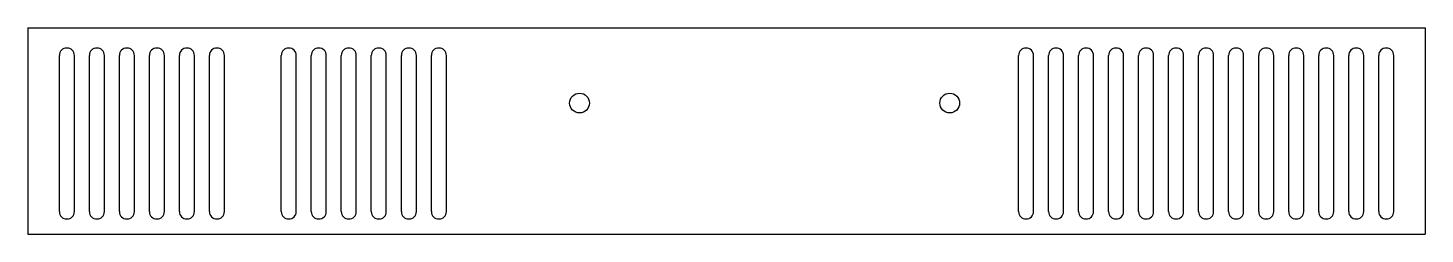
# Model space of a CAD drawing. Extents: x 0 to 279, y 0 to 41.
import ezdxf

# ---------------------------------------------------------------- set-up
doc = ezdxf.new("R2010")
doc.units = 0
doc.layers.add('CUT', color=1, linetype='CONTINUOUS')

msp = doc.modelspace()

# ---------------------------------------------------------------- linework, layer by layer
at = {"layer": 'CUT'}
for p, q in [((0, 41.14), (0, 0)), ((0, 41.14), (279.28, 41.14)), ((279.28, 41.14), (279.28, 0)), ((6.275, 4.5), (6.275, 35.64)), ((9.275, 4.5), (9.275, 35.64)), ((12.275, 4.5), (12.275, 35.64)), ((15.275, 4.5), (15.275, 35.64)), ((18.275, 4.5), (18.275, 35.64)), ((21.275, 4.5), (21.275, 35.64)), ((24.275, 4.5), (24.275, 35.64)), ((27.275, 4.5), (27.275, 35.64)), ((30.275, 4.5), (30.275, 35.64)), ((33.275, 4.5), (33.275, 35.64)), ((36.275, 4.5), (36.275, 35.64)), ((39.275, 4.5), (39.275, 35.64)), ((50.64, 4.5), (50.64, 35.64)), ((53.64, 4.5), (53.64, 35.64)), ((56.64, 4.5), (56.64, 35.64)), ((59.64, 4.5), (59.64, 35.64)), ((62.64, 4.5), (62.64, 35.64)), ((65.64, 4.5), (65.64, 35.64)), ((68.64, 4.5), (68.64, 35.64)), ((71.64, 4.5), (71.64, 35.64)), ((74.64, 4.5), (74.64, 35.64)), ((77.64, 4.5), (77.64, 35.64)), ((80.64, 4.5), (80.64, 35.64)), ((83.64, 4.5), (83.64, 35.64)), ((198.02, 4.5), (198.02, 35.64)), ((201.02, 4.5), (201.02, 35.64)), ((204.02, 4.5), (204.02, 35.64)), ((207.02, 4.5), (207.02, 35.64)), ((210.02, 4.5), (210.02, 35.64)), ((213.02, 4.5), (213.02, 35.64)), ((216.02, 4.5), (216.02, 35.64)), ((219.02, 4.5), (219.02, 35.64)), ((222.02, 4.5), (222.02, 35.64)), ((225.02, 4.5), (225.02, 35.64)), ((228.02, 4.5), (228.02, 35.64)), ((231.02, 4.5), (231.02, 35.64)), ((234.02, 4.5), (234.02, 35.64)), ((237.02, 4.5), (237.02, 35.64)), ((240.02, 4.5), (240.02, 35.64)), ((243.02, 4.5), (243.02, 35.64)), ((246.02, 4.5), (246.02, 35.64)), ((249.02, 4.5), (249.02, 35.64)), ((252.02, 4.5), (252.02, 35.64)), ((255.02, 4.5), (255.02, 35.64)), ((258.02, 4.5), (258.02, 35.64)), ((261.02, 4.5), (261.02, 35.64)), ((264.02, 4.5), (264.02, 35.64)), ((267.02, 4.5), (267.02, 35.64)), ((270.02, 4.5), (270.02, 35.64)), ((273.02, 4.5), (273.02, 35.64)), ((0, 0), (279.28, 0))]:
    msp.add_line(p, q, dxfattribs=at)
for centre in [(110.26, 26.14), (184.26, 26.14)]:
    msp.add_circle(centre, 1.975, dxfattribs=at)
for centre, start, end in [((7.775, 35.64), 360, 180), ((13.775, 35.64), 360, 180), ((19.775, 35.64), 360, 180), ((25.775, 35.64), 360, 180), ((31.775, 35.64), 360, 180), ((37.775, 35.64), 360, 180), ((52.14, 35.64), 360, 180), ((58.14, 35.64), 360, 180), ((64.14, 35.64), 360, 180), ((70.14, 35.64), 360, 180), ((76.14, 35.64), 360, 180), ((82.14, 35.64), 360, 180), ((199.52, 35.64), 360, 180), ((205.52, 35.64), 360, 180), ((211.52, 35.64), 360, 180), ((217.52, 35.64), 360, 180), ((223.52, 35.64), 360, 180), ((229.52, 35.64), 360, 180), ((235.52, 35.64), 360, 180), ((241.52, 35.64), 360, 180), ((247.52, 35.64), 360, 180), ((253.52, 35.64), 360, 180), ((259.52, 35.64), 360, 180), ((265.52, 35.64), 360, 180), ((271.52, 35.64), 360, 180), ((7.775, 4.5), 180, 0), ((13.775, 4.5), 180, 0), ((19.775, 4.5), 180, 0), ((25.775, 4.5), 180, 0), ((31.775, 4.5), 180, 0), ((37.775, 4.5), 180, 0), ((52.14, 4.5), 180, 0), ((58.14, 4.5), 180, 0), ((64.14, 4.5), 180, 0), ((70.14, 4.5), 180, 0), ((76.14, 4.5), 180, 0), ((82.14, 4.5), 180, 0), ((199.52, 4.5), 180, 0), ((205.52, 4.5), 180, 0), ((211.52, 4.5), 180, 0), ((217.52, 4.5), 180, 0), ((223.52, 4.5), 180, 0), ((229.52, 4.5), 180, 0), ((235.52, 4.5), 180, 0), ((241.52, 4.5), 180, 0), ((247.52, 4.5), 180, 0), ((253.52, 4.5), 180, 0), ((259.52, 4.5), 180, 0), ((265.52, 4.5), 180, 0), ((271.52, 4.5), 180, 0)]:
    msp.add_arc(centre, 1.5, start, end, dxfattribs=at)

doc.saveas('drawing.dxf')
